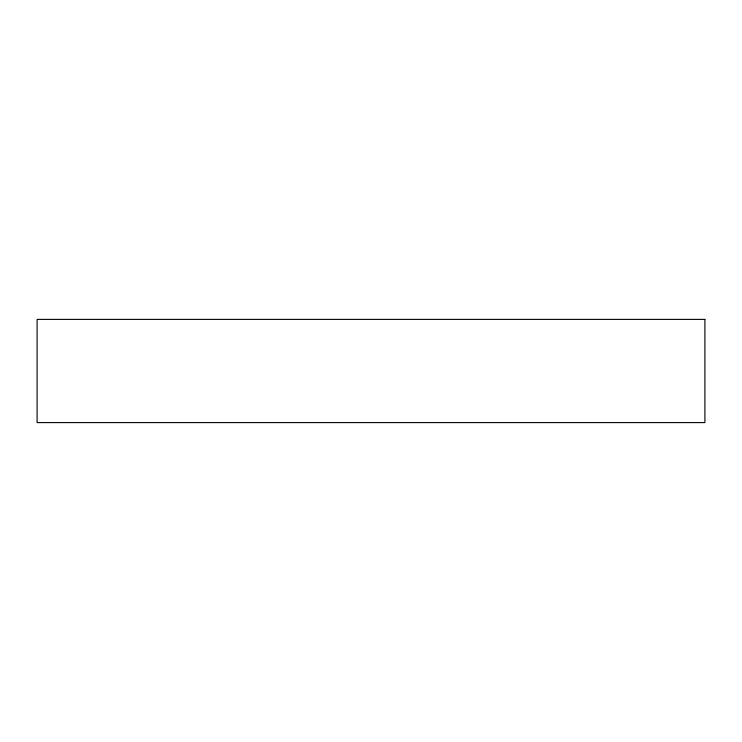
<?xml version="1.0" encoding="UTF-8"?>
<svg xmlns="http://www.w3.org/2000/svg" width="742" height="742" viewBox="0 0 742 742"><rect width="100%" height="100%" fill="white"/><g stroke="black" fill="none" stroke-linecap="round" stroke-linejoin="round"><path stroke-width="1.11" d="M704.9 319.394L37.1 319.394L37.1 422.606L704.9 422.606L704.9 319.394"/></g></svg>
